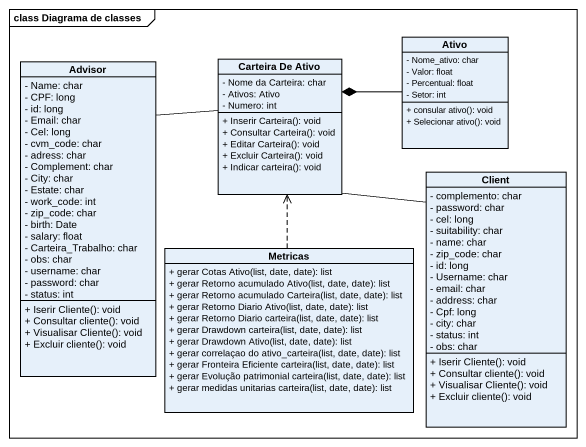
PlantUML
@startuml
mainframe class Diagrama de classes
hide circle
hide empty members
skinparam classAttributeIconSize 0
class Ativo {
  - Nome_ativo: char
  - Valor: float
  - Percentual: float
  - Setor: int
  + consular ativo(): void
  + Selecionar ativo(): void
}
class Advisor {
  - Name: char
  - CPF: long
  - id: long
  - Email: char
  - Cel: long
  - cvm_code: char
  - adress: char
  - Complement: char
  - City: char
  - Estate: char
  - work_code: int
  - zip_code: char
  - birth: Date
  - salary: float
  - Carteira_Trabalho: char
  - obs: char
  - username: char
  - password: char
  - status: int
  + Iserir Cliente(): void
  + Consultar cliente(): void
  + Visualisar Cliente(): void
  + Excluir cliente(): void
}
class "Carteira De Ativo" as Carteira_De_Ativo {
  - Nome da Carteira: char
  - Ativos: Ativo
  - Numero: int
  + Inserir Carteira(): void
  + Consultar Carteira(): void
  + Editar Carteira(): void
  + Excluir Carteira(): void
  + Indicar carteira(): void
}
class Client {
  - complemento: char
  - password: char
  - cel: long
  - suitability: char
  - name: char
  - zip_code: char
  - id: long
  - Username: char
  - email: char
  - address: char
  - Cpf: long
  - city: char
  - status: int
  - obs: char
  + Iserir Cliente(): void
  + Consultar cliente(): void
  + Visualisar Cliente(): void
  + Excluir cliente(): void
}
class Metricas {
  + gerar Cotas Ativo(list, date, date): list
  + gerar Retorno acumulado Ativo(list, date, date): list
  + gerar Retorno acumulado Carteira(list, date, date): list
  + gerar Retorno Diario Ativo(list, date, date): list
  + gerar Retorno Diario carteira(list, date, date): list
  + gerar Drawdown carteira(list, date, date): list
  + gerar Drawdown Ativo(list, date, date): list
  + gerar correlaçao do ativo_carteira(list, date, date): list
  + gerar Fronteira Eficiente carteira(list, date, date): list
  + gerar Evolução patrimonial carteira(list, date, date): list
  + gerar medidas unitarias carteira(list, date, date): list
}
Ativo -left-* Carteira_De_Ativo
Advisor -right- Carteira_De_Ativo
Client -up- Carteira_De_Ativo
Metricas .up.> Carteira_De_Ativo
@enduml
